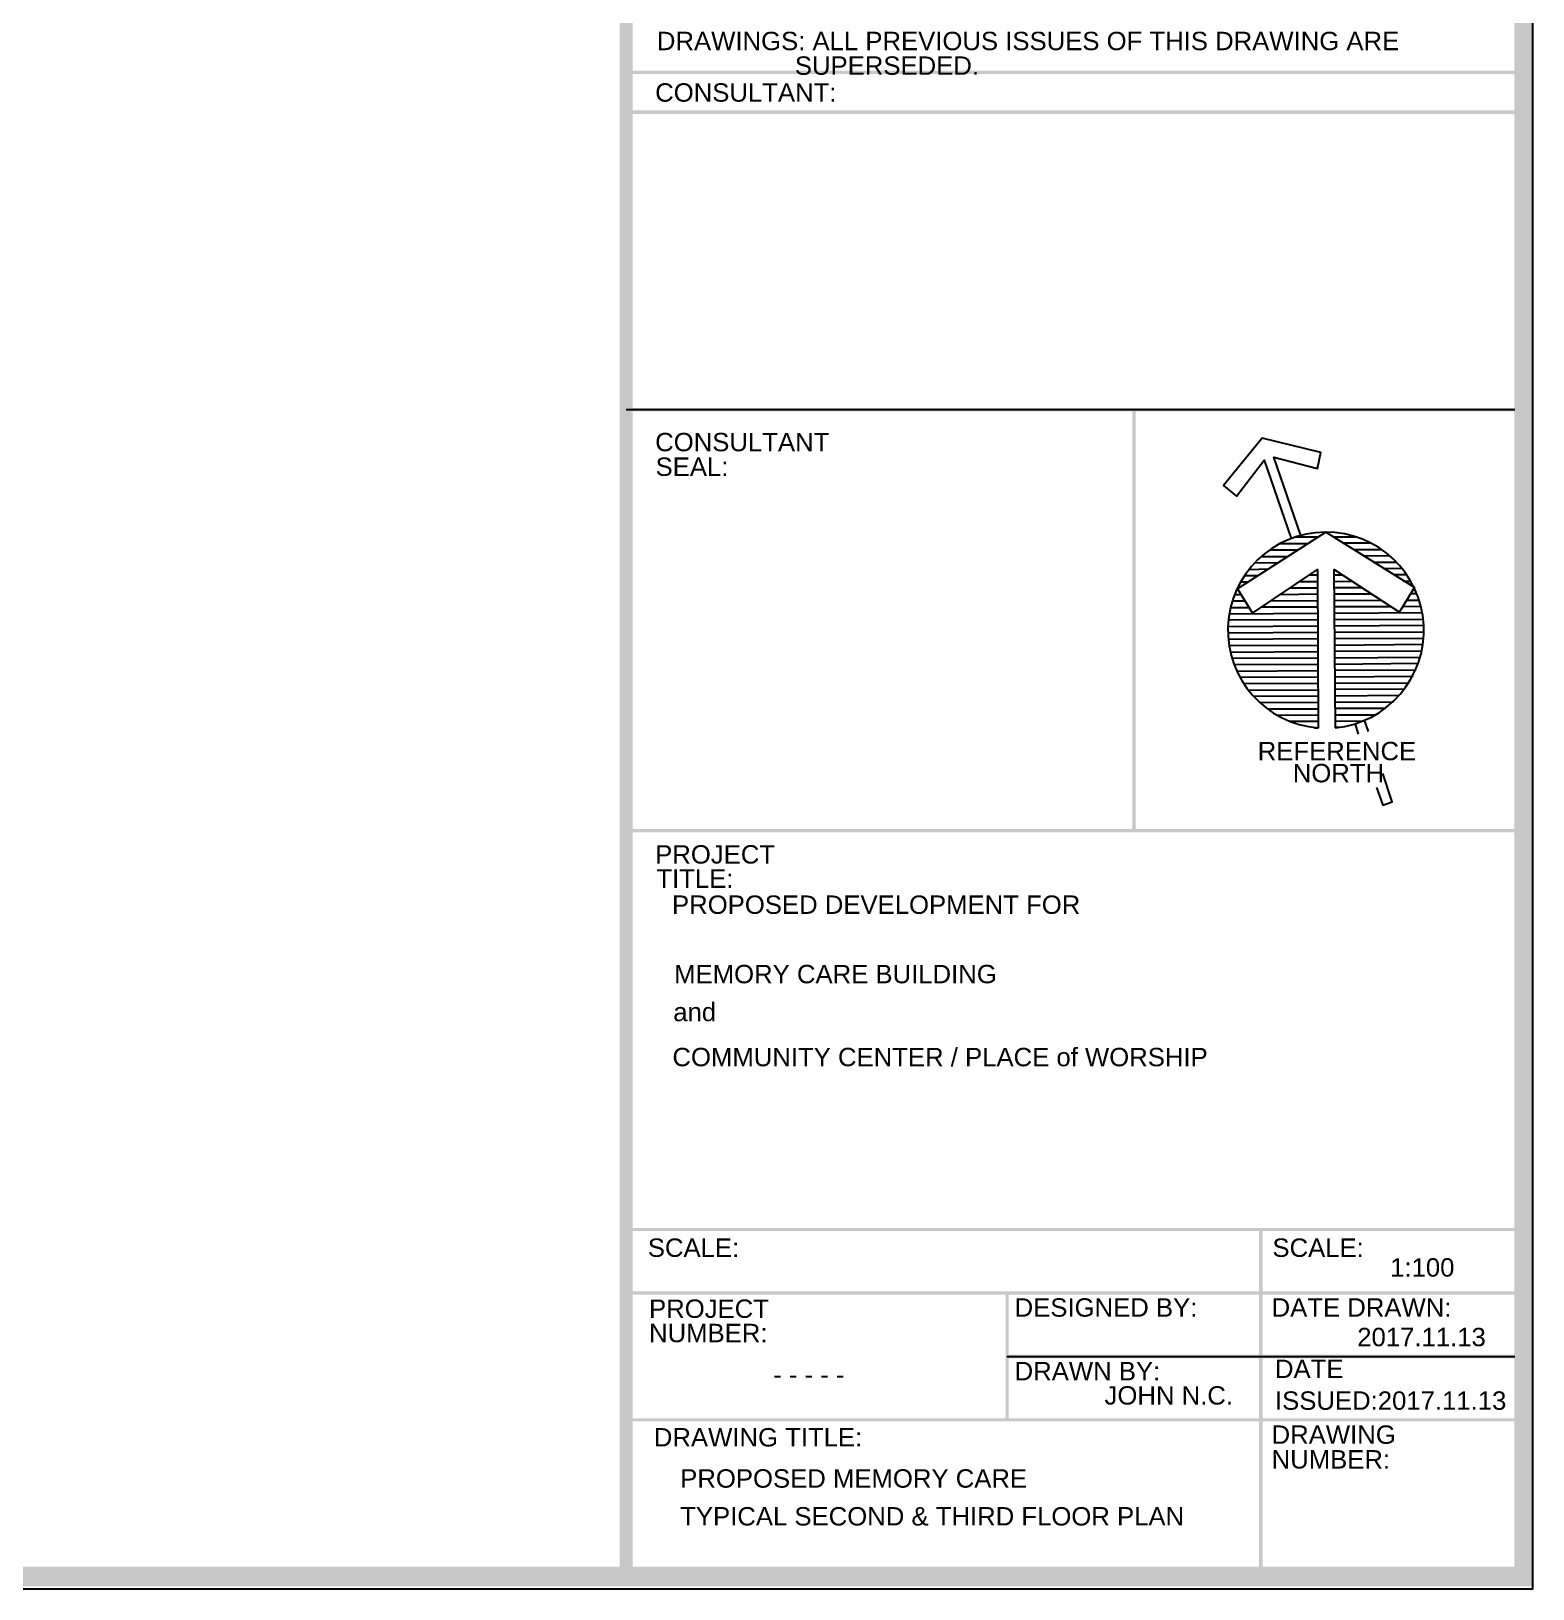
# Model space of a CAD drawing. Header units: feet. Extents: x 24 to 2788, y 15 to 613.
# Drawn here: x 2544.2 to 2691.2, y 14.8 to 167.2 of the extents above; entities that cross this region are included whole.
import ezdxf

# ---------------------------------------------------------------- set-up
doc = ezdxf.new("R2010")
doc.units = ezdxf.units.FT
doc.header["$MEASUREMENT"] = 0
doc.layers.get('0').update_dxf_attribs({"color": 255, "lineweight": 0})
doc.layers.add('Text', color=251, linetype='Continuous', lineweight=9)
doc.styles.add('PDF Arial', font='arial.ttf')

msp = doc.modelspace()

# ---------------------------------------------------------------- linework, layer by layer
at = {"color": 255, "lineweight": -3}
msp.add_lwpolyline([(1812.38, 14.77), (2691.19, 14.77), (2691.19, 612.76), (1812.38, 612.76)], close=True, dxfattribs=at)
for points in [[(2689.41, 130.13), (2602.45, 130.13)], [(2668.49, 117.81), (2665.83, 125.48), (2670.1, 124.38), (2670.44, 125.94), (2664.68, 127.34), (2660.92, 122.72), (2662.19, 121.67), (2664.9, 125.18), (2667.52, 117.52)], [(2671.88, 99.02), (2671.75, 114.51), (2678.15, 110.32), (2679.59, 112.73), (2670.91, 118.15), (2662.27, 112.61), (2663.75, 110.24), (2670.1, 114.51), (2670.19, 98.97)], [(2667.99, 117.69), (2670.15, 117.69)], [(2671.63, 117.69), (2673.83, 117.69)], [(2665.49, 116.42), (2668.2, 116.42)], [(2666.5, 117.05), (2669.17, 117.05)], [(2672.64, 117.09), (2675.31, 117.09)], [(2673.62, 116.46), (2676.37, 116.46)], [(2674.59, 115.82), (2677.17, 115.87)], [(2663.46, 114.51), (2665.28, 114.55)], [(2664.01, 115.15), (2666.25, 115.19)], [(2664.68, 115.78), (2667.22, 115.78)], [(2675.56, 115.23), (2677.85, 115.23)], [(2676.58, 114.6), (2678.4, 114.64)], [(2662.61, 113.28), (2663.29, 113.28)], [(2662.99, 113.92), (2664.26, 113.92)], [(2668.32, 113.33), (2670.1, 113.33)], [(2669.26, 113.96), (2670.1, 113.96)], [(2671.8, 113.96), (2672.6, 113.96)], [(2671.8, 113.33), (2673.53, 113.37)], [(2677.55, 114), (2678.87, 114)], [(2678.53, 113.37), (2679.25, 113.37)], [(2661.81, 111.42), (2662.99, 111.42)], [(2662.02, 112.06), (2662.61, 112.06)], [(2662.31, 112.65), (2662.31, 112.65)], [(2665.53, 111.42), (2670.1, 111.46)], [(2666.46, 112.06), (2670.1, 112.1)], [(2667.39, 112.69), (2670.1, 112.69)], [(2671.8, 112.73), (2674.46, 112.73)], [(2671.8, 112.1), (2675.4, 112.1)], [(2671.8, 111.46), (2676.33, 111.51)], [(2678.82, 111.51), (2680.09, 111.51)], [(2679.21, 112.14), (2679.84, 112.14)], [(2679.5, 112.78), (2679.59, 112.78)], [(2661.51, 110.15), (2670.1, 110.24)], [(2661.64, 110.79), (2663.41, 110.79)], [(2664.6, 110.83), (2670.1, 110.83)], [(2671.8, 110.87), (2677.26, 110.87)], [(2671.8, 110.24), (2680.39, 110.28)], [(2678.49, 110.87), (2680.26, 110.91)], [(2661.38, 108.92), (2670.15, 108.97)], [(2661.38, 108.29), (2670.15, 108.37)], [(2661.42, 109.56), (2670.15, 109.6)], [(2671.8, 109.6), (2680.48, 109.64)], [(2671.8, 108.97), (2680.56, 109.05)], [(2671.8, 108.37), (2680.56, 108.41)], [(2661.42, 107.69), (2670.15, 107.74)], [(2661.51, 107.06), (2670.15, 107.1)], [(2671.8, 107.74), (2680.52, 107.78)], [(2671.84, 107.1), (2680.48, 107.19)], [(2661.59, 106.42), (2670.15, 106.47)], [(2661.76, 105.83), (2670.15, 105.87)], [(2661.97, 105.2), (2670.15, 105.24)], [(2671.84, 106.51), (2680.35, 106.55)], [(2671.84, 105.87), (2680.18, 105.92)], [(2671.84, 105.24), (2680.01, 105.32)], [(2662.23, 104.56), (2670.15, 104.6)], [(2662.52, 103.97), (2670.15, 104.01)], [(2671.84, 104.65), (2679.76, 104.69)], [(2671.84, 104.01), (2679.46, 104.05)], [(2662.91, 103.33), (2670.15, 103.38)], [(2663.33, 102.7), (2670.19, 102.74)], [(2663.88, 102.11), (2670.19, 102.15)], [(2671.84, 103.38), (2679.08, 103.42)], [(2671.84, 102.78), (2678.65, 102.83)], [(2671.84, 102.15), (2678.15, 102.19)], [(2664.47, 101.47), (2670.19, 101.51)], [(2665.23, 100.88), (2670.19, 100.88)], [(2671.84, 101.51), (2677.55, 101.56)], [(2671.84, 100.92), (2676.79, 100.92)], [(2666.17, 100.24), (2670.19, 100.29)], [(2667.44, 99.65), (2670.19, 99.65)], [(2671.88, 100.29), (2675.86, 100.29)], [(2671.88, 99.65), (2674.63, 99.69)], [(2673.79, 99.35), (2674.08, 98.38)], [(2675.1, 98.64), (2674.72, 99.74)], [(2669.81, 99.02), (2670.19, 99.02)], [(2671.88, 99.06), (2672.26, 99.06)], [(2675.9, 93.17), (2676.5, 91.44), (2677.43, 91.78), (2676.5, 94.53)], [(2639.71, 37.5), (2689.41, 37.5)]]:
    msp.add_lwpolyline(points, dxfattribs=at)
msp.add_arc((2670.93, 108.56), 9.59, 275.4052, 265.3857, dxfattribs=at)
at = {"color": 255, "transparency": 33554559}
for points in [[(2691.19, 612.68), (2689.37, 610.86), (2691.19, 15.06)], [(2601.82, 15.95), (2603.09, 15.95), (2601.82, 611.79)], [(2603.09, 15.95), (2601.82, 611.79), (2603.09, 611.79)], [(2689.37, 610.86), (2691.19, 15.06), (2689.37, 16.93)], [(2602.41, 163.31), (2602.41, 162.97), (2689.37, 163.31)], [(2602.41, 162.97), (2689.37, 163.31), (2689.37, 162.97)], [(2602.41, 159.41), (2602.41, 159.07), (2689.37, 159.41)], [(2602.41, 159.07), (2689.37, 159.41), (2689.37, 159.07)], [(2602.45, 130.3), (2602.45, 129.96), (2689.41, 130.3)], [(2602.45, 129.96), (2689.41, 130.3), (2689.41, 129.96)], [(2651.98, 88.94), (2652.32, 88.94), (2651.98, 130.13)], [(2652.32, 88.94), (2651.98, 130.13), (2652.32, 130.13)], [(2602.45, 89.11), (2602.45, 88.77), (2689.41, 89.11)], [(2602.45, 88.77), (2689.41, 89.11), (2689.41, 88.77)], [(2602.45, 50.08), (2602.45, 49.78), (2689.41, 50.08)], [(2602.45, 49.78), (2689.41, 50.08), (2689.41, 49.78)], [(2664.39, 15.95), (2664.73, 15.95), (2664.39, 49.95)], [(2664.73, 15.95), (2664.39, 49.95), (2664.73, 49.95)], [(2602.45, 43.89), (2602.45, 43.56), (2689.41, 43.89)], [(2602.45, 43.56), (2689.41, 43.89), (2689.41, 43.56)], [(2639.58, 31.28), (2639.88, 31.28), (2639.58, 43.73)], [(2639.88, 31.28), (2639.58, 43.73), (2639.88, 43.73)], [(2639.71, 37.67), (2639.71, 37.33), (2689.41, 37.67)], [(2639.71, 37.33), (2689.41, 37.67), (2689.41, 37.33)], [(2602.45, 31.45), (2602.45, 31.15), (2689.41, 31.45)], [(2602.45, 31.15), (2689.41, 31.45), (2689.41, 31.15)], [(2691.19, 15.02), (1814.37, 16.93), (1812.46, 15.02)], [(2689.37, 16.93), (2691.19, 15.02), (1814.37, 16.93)], [(2691.19, 15.06), (2689.37, 16.93), (2691.19, 15.02)]]:
    msp.add_solid(points, dxfattribs=at)

# ---------------------------------------------------------------- texts
at = {"layer": 'Text', "lineweight": 0, "char_height": 1.8, "attachment_point": 7, "style": 'PDF Arial'}
for s, insert in [('DRAWINGS: ALL PREVIOUS ISSUES OF THIS DRAWING ARE', (2605.46, 165.28)), ('SUPERSEDED.', (2618.96, 162.87)), ('CONSULTANT:', (2605.29, 160.24)), ('CONSULTANT', (2605.29, 126.04)), ('SEAL:', (2605.33, 123.63)), ('REFERENCE', (2664.26, 95.81)), ('NORTH', (2667.69, 93.65)), ('PROJECT', (2605.29, 85.7)), ('TITLE:', (2605.41, 83.35)), ('PROPOSED DEVELOPMENT FOR', (2606.94, 80.78)), ('MEMORY CARE BUILDING', (2607.15, 73.99)), ('and', (2607.06, 70.28)), ('COMMUNITY CENTER / PLACE of WORSHIP', (2606.98, 65.87)), ('SCALE:', (2604.57, 47.22)), ('SCALE:', (2665.7, 47.22)), ('1:100', (2677.22, 45.29)), ('PROJECT', (2604.69, 41.25)), ('DESIGNED BY:', (2640.47, 41.37)), ('DATE DRAWN:', (2665.62, 41.4)), ('NUMBER:', (2604.69, 38.87)), ('2017.11.13', (2674, 38.48)), ('DRAWN BY:', (2640.47, 35.17)), ('DATE', (2665.95, 35.39)), ('- - - - -', (2616.84, 34.83)), ('JOHN N.C.', (2649.27, 32.77)), ('ISSUED:2017.11.13', (2665.95, 32.26)), ('DRAWING TITLE:', (2605.16, 28.67)), ('DRAWING', (2665.62, 28.93)), ('NUMBER:', (2665.62, 26.51)), ('PROPOSED MEMORY CARE', (2607.74, 24.64)), ('TYPICAL SECOND & THIRD FLOOR PLAN', (2607.74, 20.94))]:
    msp.add_mtext(s, dxfattribs=dict(at, insert=insert))

doc.saveas('drawing.dxf')
